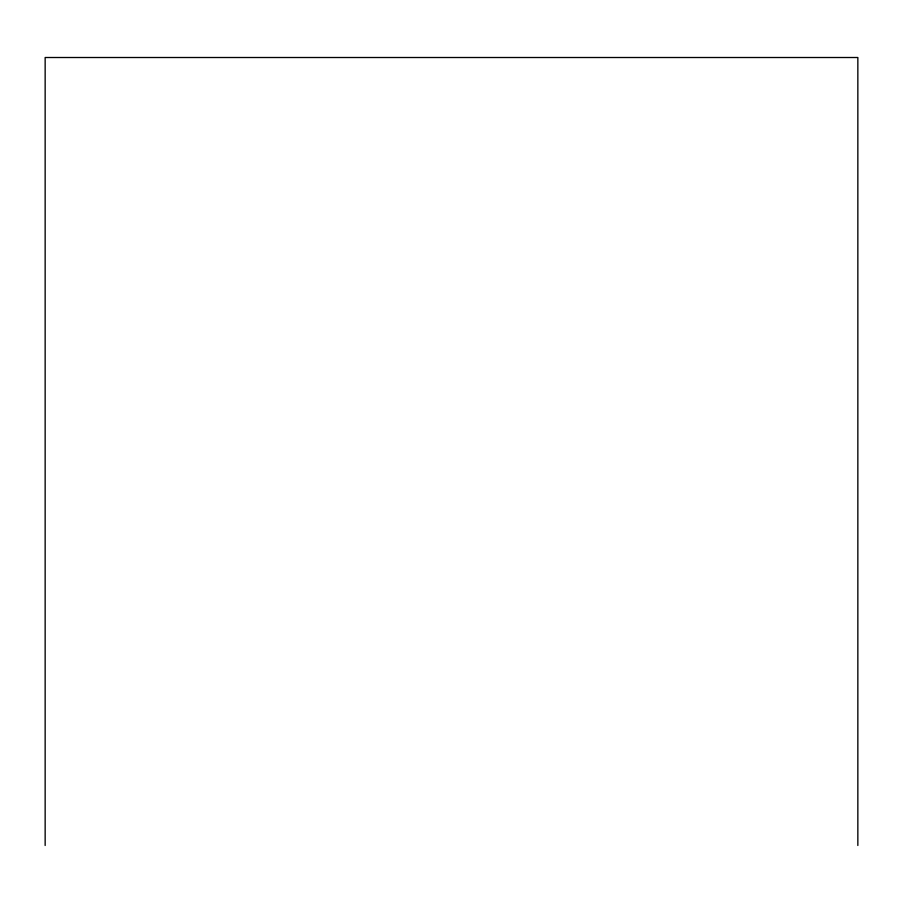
<?xml version="1.0" encoding="UTF-8"?>
<svg xmlns="http://www.w3.org/2000/svg" width="903" height="903" viewBox="0 0 903 903"><rect width="100%" height="100%" fill="white"/><g stroke="black" fill="none" stroke-linecap="round" stroke-linejoin="round"><path stroke-width="1.35" d="M857.85 845.49L857.85 57.51L45.15 57.51L45.15 845.49"/></g></svg>
